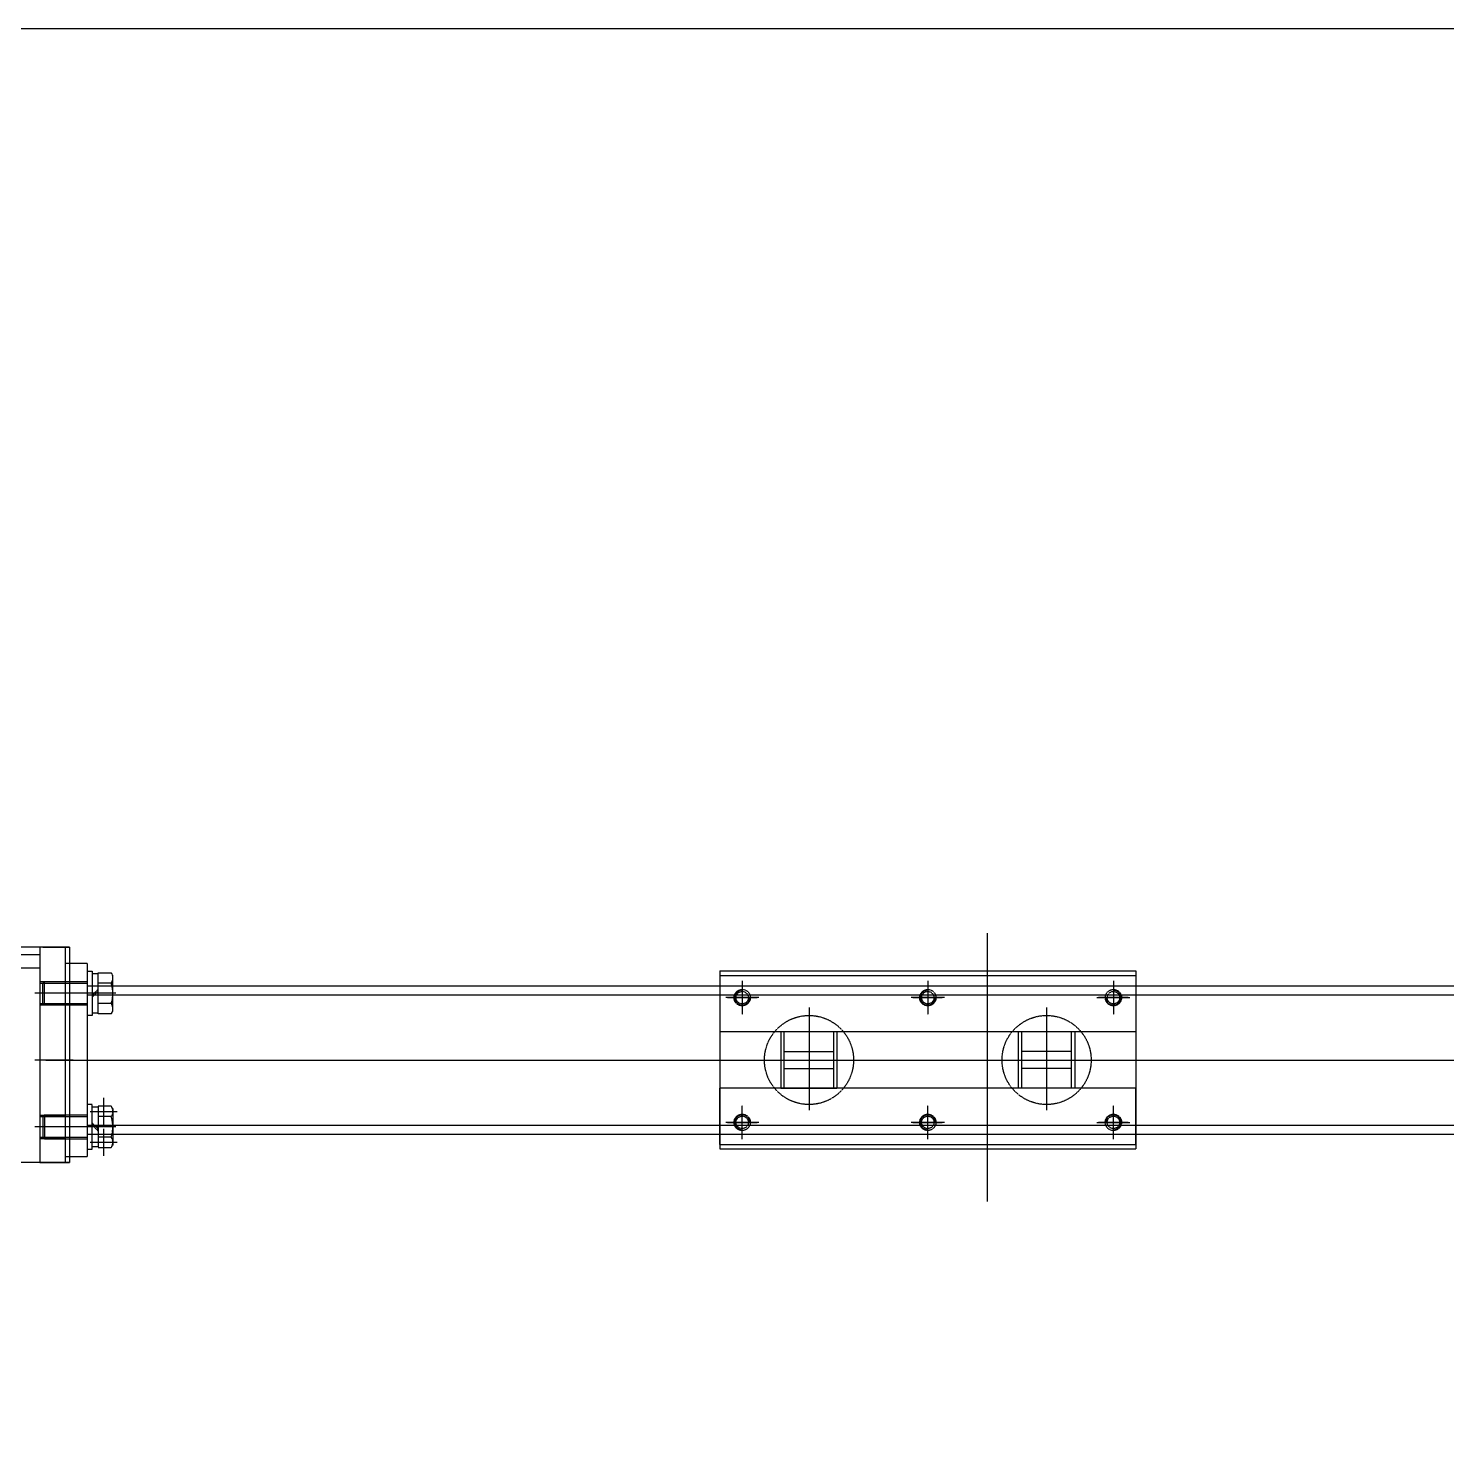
# Model space of a CAD drawing. Header units: millimetres. Extents: x -955179 to -912907, y 62798 to 154298.
# Drawn here: x -952702 to -951747, y 97600 to 98550 of the extents above; entities that cross this region are included whole.
import ezdxf

# ---------------------------------------------------------------- set-up
doc = ezdxf.new("R2010")
doc.units = ezdxf.units.MM
doc.header["$MEASUREMENT"] = 0
doc.linetypes.add('HIDDEN', pattern=[0.375, 0.25, -0.125])
doc.layers.add('CV', color=251, linetype='HIDDEN')

# ---------------------------------------------------------------- blocks, each defined once
blk = doc.blocks.new('A$C24162613')
at = {"layer": 'CV'}
for p, q in [((-1210.06, -1984, 0), (-1210.06, 1988)), ((-1260.06, -1956, 0), (-1260.06, 1956, 0)), ((-1254.06, -1956, 0), (-1254.06, 1956, 0)), ((-1166.06, -1956, 0), (-1166.06, 1956, 0)), ((-1160.06, -1956, 0), (-1160.06, 1956, 0)), ((-1270.06, -1530, 0), (-1270.06, -1250, 0)), ((-1270.06, -1250, 0), (-1150.06, -1250, 0)), ((-1267.06, -1250, 0), (-1229.06, -1250, 0)), ((-1267.06, -1530, 0), (-1267.06, -1250, 0)), ((-1229.06, -1250, 0), (-1229.06, -1530, 0)), ((-1153.06, -1250, 0), (-1191.06, -1250, 0)), ((-1191.06, -1250, 0), (-1191.06, -1530, 0)), ((-1153.06, -1530, 0), (-1153.06, -1250, 0)), ((-1150.06, -1250, 0), (-1150.06, -1530, 0)), ((-1252.06, -1276.25, 0), (-1252.06, -1253.75, 0)), ((-1252.06, -1255, 0), (-1252.06, -1275, 0)), ((-1252.06, -1258, 0), (-1252.06, -1272, 0)), ((-1168.06, -1276.25, 0), (-1168.06, -1253.75, 0)), ((-1168.06, -1255, 0), (-1168.06, -1275, 0)), ((-1168.06, -1258, 0), (-1168.06, -1272, 0)), ((-1263.32, -1265, 0), (-1240.81, -1265, 0)), ((-1262.06, -1265, 0), (-1242.06, -1265, 0)), ((-1259.06, -1265, 0), (-1245.06, -1265, 0)), ((-1156.81, -1265, 0), (-1179.32, -1265, 0)), ((-1158.06, -1265, 0), (-1178.06, -1265, 0)), ((-1161.06, -1265, 0), (-1175.06, -1265, 0)), ((-1229.06, -1291, 0), (-1191.06, -1291, 0)), ((-1191.06, -1293.25, 0), (-1229.06, -1293.25, 0)), ((-1215.81, -1293.25, 0), (-1215.81, -1326.75, 0)), ((-1204.31, -1293.25, 0), (-1204.31, -1326.75, 0)), ((-1191.06, -1291, 0), (-1191.06, -1329, 0)), ((-1245.4, -1310, 0), (-1176.29, -1310, 0)), ((-1229.06, -1310, 0), (-1191.06, -1310, 0)), ((-1191.06, -1326.75, 0), (-1229.06, -1326.75, 0)), ((-1191.06, -1329, 0), (-1229.06, -1329, 0)), ((-1295.46, -1350, 0), (-1114.72, -1350, 0)), ((-1252.06, -1378.75, 0), (-1252.06, -1401.25, 0)), ((-1252.06, -1400, 0), (-1252.06, -1380, 0)), ((-1252.06, -1397, 0), (-1252.06, -1383, 0)), ((-1168.06, -1378.75, 0), (-1168.06, -1401.25, 0)), ((-1168.06, -1400, 0), (-1168.06, -1380, 0)), ((-1168.06, -1397, 0), (-1168.06, -1383, 0)), ((-1263.32, -1390, 0), (-1240.81, -1390, 0)), ((-1262.06, -1390, 0), (-1242.06, -1390, 0)), ((-1259.06, -1390, 0), (-1245.06, -1390, 0)), ((-1156.81, -1390, 0), (-1179.32, -1390, 0)), ((-1158.06, -1390, 0), (-1178.06, -1390, 0)), ((-1161.06, -1390, 0), (-1175.06, -1390, 0)), ((-1191.06, -1451, 0), (-1229.06, -1451, 0)), ((-1191.06, -1489, 0), (-1191.06, -1451, 0)), ((-1191.06, -1453.25, 0), (-1229.06, -1453.25, 0)), ((-1215.81, -1486.75, 0), (-1215.81, -1453.25, 0)), ((-1204.31, -1486.75, 0), (-1204.31, -1453.25, 0)), ((-1245.4, -1470, 0), (-1176.29, -1470, 0)), ((-1229.06, -1470, 0), (-1191.06, -1470, 0)), ((-1191.06, -1486.75, 0), (-1229.06, -1486.75, 0)), ((-1229.06, -1489, 0), (-1191.06, -1489, 0)), ((-1252.06, -1503.75, 0), (-1252.06, -1526.25, 0)), ((-1252.06, -1525, 0), (-1252.06, -1505, 0)), ((-1252.06, -1522, 0), (-1252.06, -1508, 0)), ((-1168.06, -1503.75, 0), (-1168.06, -1526.25, 0)), ((-1168.06, -1525, 0), (-1168.06, -1505, 0)), ((-1168.06, -1522, 0), (-1168.06, -1508, 0)), ((-1263.32, -1515, 0), (-1240.81, -1515, 0)), ((-1262.06, -1515, 0), (-1242.06, -1515, 0)), ((-1259.06, -1515, 0), (-1245.06, -1515, 0)), ((-1156.81, -1515, 0), (-1179.32, -1515, 0)), ((-1158.06, -1515, 0), (-1178.06, -1515, 0)), ((-1161.06, -1515, 0), (-1175.06, -1515, 0)), ((-1270.06, -1530, 0), (-1150.06, -1530, 0)), ((-1267.06, -1530, 0), (-1229.06, -1530, 0)), ((-1153.06, -1530, 0), (-1191.06, -1530, 0)), ((-1267, -1938.8, 0), (-1268.86, -1939.87, 0)), ((-1243, -1938.8, 0), (-1267, -1938.8, 0)), ((-1255, -1936.8, 0), (-1255, -1988, 0)), ((-1241.14, -1939.87, 0), (-1243, -1938.8, 0)), ((-1178.86, -1939.87, 0), (-1177, -1938.8, 0)), ((-1177, -1938.8, 0), (-1153, -1938.8, 0)), ((-1175.39, -1954.06, 0), (-1175.39, -1935.8, 0)), ((-1165, -1936.8, 0), (-1165, -1988, 0)), ((-1154.61, -1954.06, 0), (-1154.61, -1935.8, 0)), ((-1153, -1938.8, 0), (-1151.14, -1939.87, 0)), ((-1268.86, -1948.8, 0), (-1268.86, -1939.87, 0)), ((-1261.93, -1939.87, 0), (-1261.93, -1948.8, 0)), ((-1248.07, -1939.87, 0), (-1248.07, -1948.8, 0)), ((-1241.14, -1939.87, 0), (-1241.14, -1948.8, 0)), ((-1166.26, -1944.93, 0), (-1184.52, -1944.93, 0)), ((-1178.86, -1939.87, 0), (-1178.86, -1948.8, 0)), ((-1171.93, -1939.87, 0), (-1171.93, -1948.8, 0)), ((-1145.48, -1944.93, 0), (-1163.74, -1944.93, 0)), ((-1158.07, -1939.87, 0), (-1158.07, -1948.8, 0)), ((-1151.14, -1948.8, 0), (-1151.14, -1939.87, 0)), ((-1275, -1956, 0), (-1145, -1956, 0)), ((-1275, -1956, 0), (-1275, -1971, 0)), ((-1270, -1956, 0), (-1270, -1952.8, 0)), ((-1270, -1952.8, 0), (-1240, -1952.8, 0)), ((-1241.14, -1948.8, 0), (-1268.86, -1948.8, 0)), ((-1268.3, -1952.8, 0), (-1268.3, -1948.8, 0)), ((-1263, -1984.92, 0), (-1263, -1956, 0)), ((-1261.92, -1986, 0), (-1261.92, -1956, 0)), ((-1253.67, -1952.8, 0), (-1257.67, -1948.8, 0)), ((-1252.33, -1952.8, 0), (-1256.33, -1948.8, 0)), ((-1248.08, -1986, 0), (-1248.08, -1956, 0)), ((-1247, -1956, 0), (-1247, -1984.92, 0)), ((-1241.7, -1948.8, 0), (-1241.7, -1952.8, 0)), ((-1240, -1952.8, 0), (-1240, -1956, 0)), ((-1180, -1952.8, 0), (-1180, -1956, 0)), ((-1150, -1952.8, 0), (-1180, -1952.8, 0)), ((-1178.86, -1948.8, 0), (-1151.14, -1948.8, 0)), ((-1178.3, -1948.8, 0), (-1178.3, -1952.8, 0)), ((-1173, -1956, 0), (-1173, -1984.92, 0)), ((-1171.92, -1986, 0), (-1171.92, -1956, 0)), ((-1167.67, -1952.8, 0), (-1163.67, -1948.8, 0)), ((-1166.33, -1952.8, 0), (-1162.33, -1948.8, 0)), ((-1158.08, -1986, 0), (-1158.08, -1956, 0)), ((-1157, -1984.92, 0), (-1157, -1956, 0)), ((-1151.7, -1952.8, 0), (-1151.7, -1948.8, 0)), ((-1150, -1956, 0), (-1150, -1952.8, 0)), ((-1145, -1971, 0), (-1145, -1956, 0)), ((-1255, -1965.59, 0), (-1255, -1991.41, 0)), ((-1210, -1965.59, 0), (-1210, -1991.41, 0)), ((-1165, -1965.59, 0), (-1165, -1991.41, 0)), ((-1286, -1968, 0), (-1141, -1968, 0)), ((-1286, -1986, 0), (-1286, -1968, 0)), ((-1286, -1968, 0), (-1286, -2410, 0)), ((-1286, -1971, 0), (-1141, -1971, 0)), ((-1263, -1988, 0), (-1263, -1971, 0)), ((-1261.92, -1988, 0), (-1261.92, -1971, 0)), ((-1248.08, -1988, 0), (-1248.08, -1971, 0)), ((-1247, -1971, 0), (-1247, -1988, 0)), ((-1173, -1988, 0), (-1173, -1971, 0)), ((-1171.92, -1988, 0), (-1171.92, -1971, 0)), ((-1158.08, -1988, 0), (-1158.08, -1971, 0)), ((-1157, -1971, 0), (-1157, -1988, 0)), ((-1141, -1988, 0), (-1141, -1968, 0)), ((-1141, -1968, 0), (-1141, -2550, 0)), ((-1247, -1984.92, 0), (-1263, -1984.92, 0)), ((-1261.92, -1986, 0), (-1263, -1984.92, 0)), ((-1248.08, -1986, 0), (-1261.92, -1986, 0)), ((-1247, -1984.92, 0), (-1248.08, -1986, 0)), ((-1173, -1984.92, 0), (-1171.92, -1986, 0)), ((-1173, -1984.92, 0), (-1157, -1984.92, 0)), ((-1171.92, -1986, 0), (-1158.08, -1986, 0)), ((-1158.08, -1986, 0), (-1157, -1984.92, 0)), ((-1286, -1988, 0), (-1141, -1988, 0)), ((-1281, -1988, 0), (-1281, -2528, 0)), ((-1272, -1988, 0), (-1272, -2528, 0))]:
    blk.add_line(p, q, dxfattribs=at)
for centre, radius in [((-1252.06, -1265, 0), 5.5), ((-1168.06, -1265, 0), 5.5), ((-1252.06, -1265, 0), 4.19), ((-1168.06, -1265, 0), 4.19), ((-1210.06, -1310, 0), 30), ((-1252.06, -1390, 0), 5.5), ((-1168.06, -1390, 0), 5.5), ((-1252.06, -1390, 0), 4.19), ((-1168.06, -1390, 0), 4.19), ((-1210.06, -1470, 0), 30), ((-1252.06, -1515, 0), 5.5), ((-1252.06, -1515, 0), 4.19), ((-1168.06, -1515, 0), 5.5), ((-1168.06, -1515, 0), 4.19)]:
    blk.add_circle(centre, radius, dxfattribs=at)
for centre, radius, start, end in [((-1252.06, -1265, 0), 5, 270, 180), ((-1168.06, -1265, 0), 5, 0, 270), ((-1252.06, -1390, 0), 5, 180, 90), ((-1168.06, -1390, 0), 5, 90, 0), ((-1252.06, -1515, 0), 5, 180, 90), ((-1168.06, -1515, 0), 5, 90, 0), ((-1265.39, -1944.93, 0), 6.13, 55.59101, 124.40899), ((-1244.61, -1944.93, 0), 6.13, 55.59101, 124.40899), ((-1175.39, -1944.93, 0), 6.13, 55.59101, 124.40899), ((-1154.61, -1944.93, 0), 6.13, 55.59101, 124.40899), ((-1255, -1962.85, 0), 24, 73.21986, 106.78014), ((-1165, -1962.85, 0), 24, 73.21986, 106.78014)]:
    blk.add_arc(centre, radius, start, end, dxfattribs=at)

msp = doc.modelspace()

# ---------------------------------------------------------------- linework, layer by layer
at = {"layer": 'CV'}
msp.add_lwpolyline([(-946971.26, 98550.13), (-946971.26, 94740.13), (-954526.68, 94740.13), (-954526.68, 98550.13), (-946971.26, 98550.13)], dxfattribs=at)

# ---------------------------------------------------------------- block references
at = {"layer": 'CV', "rotation": 269.9999999999999}
msp.add_blockref('A$C24162613', (-950706.68, 96645.13), dxfattribs=at)

doc.saveas('drawing.dxf')
